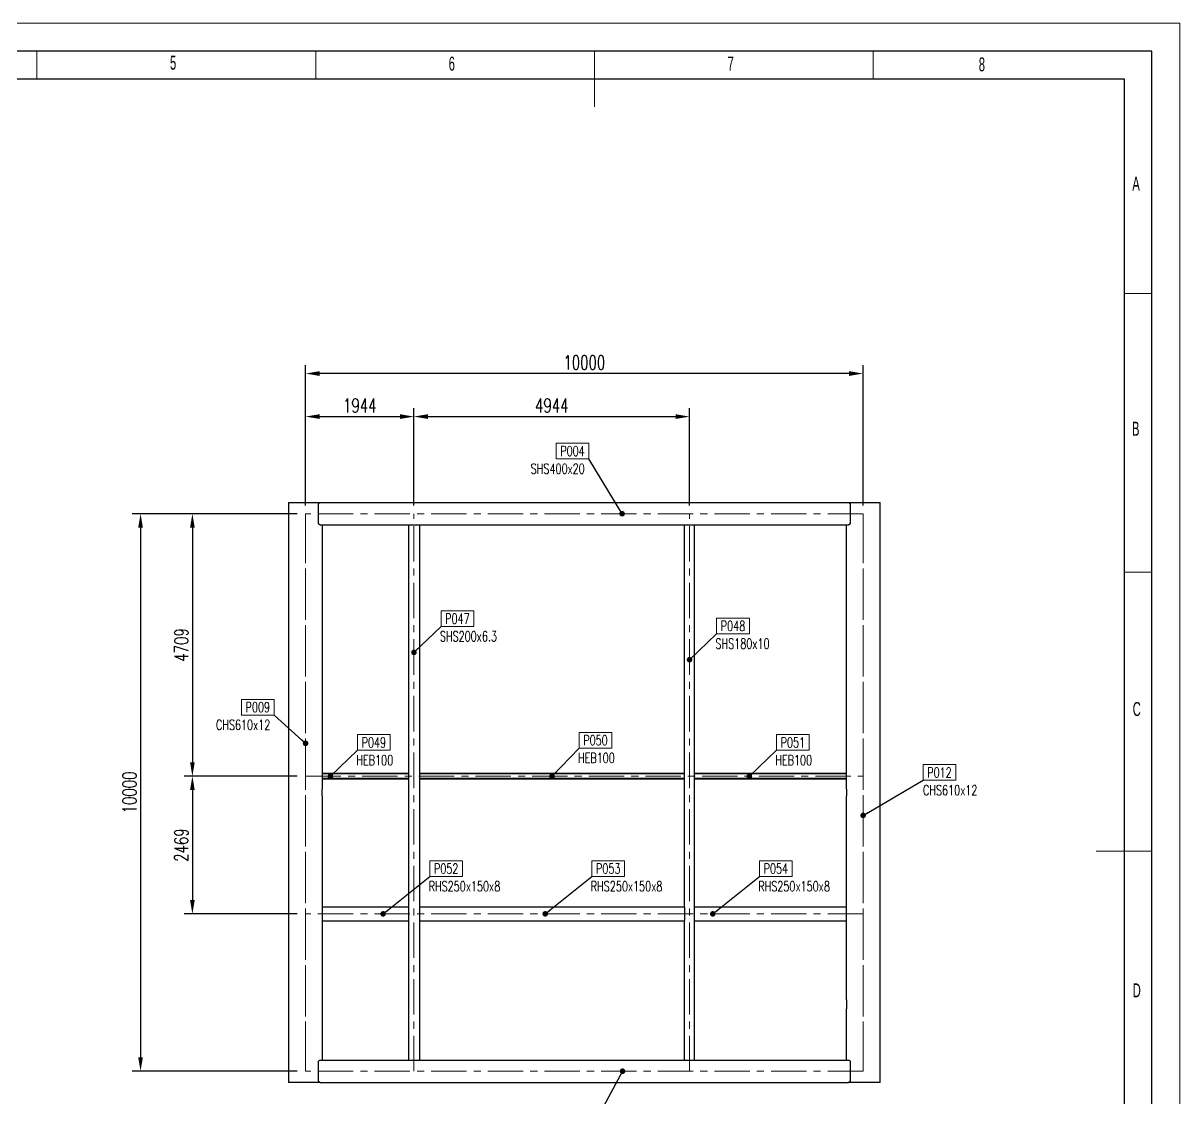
# Model space of a CAD drawing. Header units: millimetres. Extents: x 175738 to 196759, y -70231 to 13866.
# Drawn here: x 186364 to 196738, y -47086 to -37447 of the extents above; entities that cross this region are included whole.
import ezdxf
from ezdxf.enums import TextEntityAlignment as Align

# ---------------------------------------------------------------- set-up
doc = ezdxf.new("R2010")
doc.units = ezdxf.units.MM
doc.header["$PDSIZE"] = -1
doc.linetypes.add('CENTER', pattern=[10.16, 6.35, -1.27, 1.27, -1.27])
doc.linetypes.add('ISO_04W018', pattern=[5.48, 4.3, -0.54, 0.1, -0.54])
doc.layers.get('Defpoints').update_dxf_attribs({"color": 163, "lineweight": 0})
for name, color, linetype, lineweight in [('13-LIN-018-CENT', 1, 'ISO_04W018', 9), ('24-SYM-025-SP', 2, 'Continuous', 15), ('34-TXT-018', 1, 'Continuous', 13)]:
    doc.layers.add(name, color=color, linetype=linetype, lineweight=lineweight)
doc.layers.add('BORDER', color=7, linetype='Continuous')
doc.styles.add('NEW', font='romans.shx', dxfattribs={"width": 0.7})
doc.styles.add('SLDTEXTSTYLE0', font='TXT', dxfattribs={"width": 0.605})
doc.dimstyles.new('1 to 100 AEG', dxfattribs={"dimscale": 100, "dimtxt": 2.5, "dimasz": 2.5, "dimexe": 1.5, "dimexo": 1.5, "dimgap": 0.725, "dimtad": 1, "dimdec": 0, "dimrnd": 1e-09, "dimzin": 12, "dimdsep": 46, "dimtxsty": 'SLDTEXTSTYLE0', "dimcen": 0.09, "dimadec": 0, "dimazin": 3, "dimtfac": 1, "dimtdec": 0, "dimtofl": 0, "dimtmove": 0, "dimatfit": 3, "dimfxl": 1, "dimtfill": 1, "dimfrac": 2, "dimtolj": 1, "dimtzin": 12, "dimarcsym": 0})
doc.dimstyles.new('1 to 60 AEG', dxfattribs={"dimscale": 60, "dimtxt": 2.5, "dimasz": 2.5, "dimexe": 1.5, "dimexo": 1.5, "dimgap": 0.725, "dimtad": 1, "dimdec": 0, "dimrnd": 1e-09, "dimzin": 12, "dimdsep": 46, "dimtxsty": 'NEW', "dimcen": 0.09, "dimadec": 0, "dimazin": 3, "dimtfac": 1, "dimtdec": 0, "dimtofl": 0, "dimtmove": 0, "dimatfit": 3, "dimfxl": 1, "dimfrac": 2, "dimtolj": 1, "dimtzin": 12, "dimarcsym": 0})

# ---------------------------------------------------------------- blocks, each defined once
blk = doc.blocks.new('*D866')
at = {"color": 0, "lineweight": -2, "transparency": 16777216}
for p, q in [((188897, -41772), (188897, -40901)), ((189022, -40976), (189744, -40976)), ((189869, -41772), (189869, -40901))]:
    blk.add_line(p, q, dxfattribs=at)
at = {"color": 0, "transparency": 16777216}
for points in [[(189022, -40955), (189022, -40997), (188897, -40976)], [(189744, -40955), (189744, -40997), (189869, -40976)]]:
    blk.add_solid(points, dxfattribs=at)
at = {"layer": 'Defpoints', "color": 0, "transparency": 16777216}
for p in [(189869, -40976), (188897, -41847), (189869, -41847)]:
    blk.add_point(p, dxfattribs=at)
at = {"color": 0, "lineweight": 13, "transparency": 16777216, "insert": (189383, -40877), "char_height": 125, "attachment_point": 5, "style": 'NEW'}
blk.add_mtext('\\A1;1944', dxfattribs=at)
blk = doc.blocks.new('*D867')
at = {"color": 0, "lineweight": -2, "transparency": 16777216}
for p, q in [((189869, -41772), (189869, -40901)), ((189994, -40976), (192216, -40976)), ((192341, -41772), (192341, -40901))]:
    blk.add_line(p, q, dxfattribs=at)
at = {"color": 0, "transparency": 16777216}
for points in [[(189994, -40955), (189994, -40997), (189869, -40976)], [(192216, -40955), (192216, -40997), (192341, -40976)]]:
    blk.add_solid(points, dxfattribs=at)
at = {"layer": 'Defpoints', "color": 0, "transparency": 16777216}
for p in [(192341, -40976), (189869, -41847), (192341, -41847)]:
    blk.add_point(p, dxfattribs=at)
at = {"color": 0, "lineweight": 13, "transparency": 16777216, "insert": (191105, -40877), "char_height": 125, "attachment_point": 5, "style": 'NEW'}
blk.add_mtext('\\A1;4944', dxfattribs=at)
blk = doc.blocks.new('*D868')
at = {"color": 0, "lineweight": -2, "transparency": 16777216}
for p, q in [((188897, -41772), (188897, -40515)), ((193897, -41772), (193897, -40515)), ((193772, -40590), (189022, -40590))]:
    blk.add_line(p, q, dxfattribs=at)
at = {"color": 0, "transparency": 16777216}
for points in [[(189022, -40569), (189022, -40611), (188897, -40590)], [(193772, -40569), (193772, -40611), (193897, -40590)]]:
    blk.add_solid(points, dxfattribs=at)
at = {"layer": 'Defpoints', "color": 0, "transparency": 16777216}
for p in [(188897, -40590), (188897, -41847), (193897, -41847)]:
    blk.add_point(p, dxfattribs=at)
at = {"color": 0, "lineweight": 13, "transparency": 16777216, "insert": (191397, -40491), "char_height": 125, "attachment_point": 5, "style": 'NEW'}
blk.add_mtext('\\A1;10000', dxfattribs=at)
blk = doc.blocks.new('*D869')
at = {"color": 0, "lineweight": -2, "transparency": 16777216}
for p, q in [((188822, -41847), (187807, -41847)), ((187882, -41972), (187882, -44076)), ((188822, -44201), (187807, -44201))]:
    blk.add_line(p, q, dxfattribs=at)
at = {"color": 0, "transparency": 16777216}
for points in [[(187861, -41972), (187903, -41972), (187882, -41847)], [(187861, -44076), (187903, -44076), (187882, -44201)]]:
    blk.add_solid(points, dxfattribs=at)
at = {"layer": 'Defpoints', "color": 0, "transparency": 16777216}
for p in [(188897, -41847), (187882, -44201), (188897, -44201)]:
    blk.add_point(p, dxfattribs=at)
at = {"color": 0, "lineweight": 13, "transparency": 16777216, "insert": (187783, -43024), "char_height": 125, "attachment_point": 5, "rotation": 90, "style": 'NEW'}
blk.add_mtext('\\A1;4709', dxfattribs=at)
blk = doc.blocks.new('*D870')
at = {"color": 0, "lineweight": -2, "transparency": 16777216}
for p, q in [((188822, -44201), (187807, -44201)), ((187882, -44326), (187882, -45311)), ((188822, -45436), (187807, -45436))]:
    blk.add_line(p, q, dxfattribs=at)
at = {"color": 0, "transparency": 16777216}
for points in [[(187861, -44326), (187903, -44326), (187882, -44201)], [(187861, -45311), (187903, -45311), (187882, -45436)]]:
    blk.add_solid(points, dxfattribs=at)
at = {"layer": 'Defpoints', "color": 0, "transparency": 16777216}
for p in [(188897, -44201), (187882, -45436), (188897, -45436)]:
    blk.add_point(p, dxfattribs=at)
at = {"color": 0, "lineweight": 13, "transparency": 16777216, "insert": (187783, -44819), "char_height": 125, "attachment_point": 5, "rotation": 90, "style": 'NEW'}
blk.add_mtext('\\A1;2469', dxfattribs=at)
blk = doc.blocks.new('*D871')
at = {"color": 0, "lineweight": -2, "transparency": 16777216}
for p, q in [((188822, -41847), (187342, -41847)), ((187417, -41972), (187417, -46722)), ((188822, -46847), (187342, -46847))]:
    blk.add_line(p, q, dxfattribs=at)
at = {"color": 0, "transparency": 16777216}
for points in [[(187396, -41972), (187438, -41972), (187417, -41847)], [(187396, -46722), (187438, -46722), (187417, -46847)]]:
    blk.add_solid(points, dxfattribs=at)
at = {"layer": 'Defpoints', "color": 0, "transparency": 16777216}
for p in [(188897, -41847), (187417, -46847), (188897, -46847)]:
    blk.add_point(p, dxfattribs=at)
at = {"color": 0, "lineweight": 13, "transparency": 16777216, "insert": (187318, -44347), "char_height": 125, "attachment_point": 5, "rotation": 90, "style": 'NEW'}
blk.add_mtext('\\A1;10000', dxfattribs=at)

msp = doc.modelspace()

# ---------------------------------------------------------------- linework, layer by layer
at = {"color": 7, "linetype": 'Continuous', "lineweight": 25}
for p, q in [((188744.63, -41747.12), (188744.63, -46947.12)), ((188744.63, -41747.12), (189026.96, -41747.12)), ((189012.27, -41927.12), (189012.27, -41767.12)), ((189026.96, -41747.12), (193767.3, -41747.12)), ((193767.3, -41747.12), (194049.63, -41747.12)), ((193781.99, -41767.12), (193781.99, -41927.12)), ((194049.63, -46947.12), (194049.63, -41747.12)), ((189026.96, -41947.12), (193767.3, -41947.12)), ((189049.63, -44317.12), (189049.63, -41947.12)), ((189819.03, -41947.12), (189819.03, -44317.12)), ((189919.03, -41947.12), (189919.03, -44317.12)), ((192295.94, -44317.12), (192295.94, -41947.12)), ((192385.94, -44317.12), (192385.94, -41947.12)), ((193744.63, -41947.12), (193744.63, -44317.12)), ((189819.03, -44176.38), (189049.63, -44176.38)), ((189819.03, -44181.38), (189049.63, -44181.38)), ((189819.03, -44176.38), (189753.33, -44176.38)), ((189819.03, -44181.38), (189753.33, -44181.38)), ((192295.94, -44176.38), (189919.03, -44176.38)), ((192295.94, -44181.38), (189919.03, -44181.38)), ((192691.1, -44176.38), (192385.94, -44176.38)), ((192691.1, -44181.38), (192385.94, -44181.38)), ((193744.63, -44176.38), (192691.1, -44176.38)), ((193744.63, -44181.38), (192691.1, -44181.38)), ((189819.03, -44221.38), (189049.63, -44221.38)), ((189819.03, -44226.38), (189049.63, -44226.38)), ((189819.03, -44221.38), (189753.33, -44221.38)), ((189819.03, -44226.38), (189753.33, -44226.38)), ((189819.03, -44226.38), (189819.03, -46196.91)), ((192295.94, -44221.38), (189919.03, -44221.38)), ((192295.94, -44226.38), (189919.03, -44226.38)), ((189919.03, -44226.38), (189919.03, -46196.91)), ((192295.94, -45375.73), (192295.94, -44226.38)), ((192691.1, -44221.38), (192385.94, -44221.38)), ((192691.1, -44226.38), (192385.94, -44226.38)), ((192385.94, -45375.73), (192385.94, -44226.38)), ((193744.63, -44221.38), (192691.1, -44221.38)), ((193744.63, -44226.38), (192691.1, -44226.38)), ((189046.65, -44372.12), (189046.65, -44322.12)), ((189049.63, -46196.91), (189049.63, -44377.12)), ((193744.63, -44377.12), (193744.63, -46196.91)), ((193747.61, -44322.12), (193747.61, -44372.12)), ((189049.63, -45373.54), (189819.03, -45373.54)), ((189753.33, -45373.54), (189819.03, -45373.54)), ((189919.03, -45373.54), (192295.94, -45373.54)), ((192295.94, -45375.73), (192295.94, -45381.54)), ((192295.94, -45381.54), (192295.94, -45490.54)), ((192385.94, -45373.54), (192691.1, -45373.54)), ((192385.94, -45373.54), (193744.63, -45373.54)), ((192385.94, -45381.54), (192385.94, -45375.73)), ((192385.94, -45490.54), (192385.94, -45381.54)), ((189049.63, -45498.54), (189819.03, -45498.54)), ((189753.33, -45498.54), (189819.03, -45498.54)), ((189819.03, -45498.54), (189819.03, -46747.12)), ((189919.03, -45498.54), (192295.94, -45498.54)), ((189919.03, -45498.54), (189919.03, -46747.12)), ((192295.94, -45490.54), (192295.94, -45496.34)), ((192295.94, -46747.12), (192295.94, -45496.34)), ((192385.94, -45496.34), (192385.94, -45490.54)), ((192385.94, -46747.12), (192385.94, -45496.34)), ((192385.94, -45498.54), (192691.1, -45498.54)), ((192385.94, -45498.54), (193744.63, -45498.54)), ((189047.57, -46286.91), (189047.57, -46206.91)), ((193746.69, -46206.91), (193746.69, -46286.91)), ((189049.63, -46747.12), (189049.63, -46296.91)), ((192295.94, -46747.12), (192295.94, -46296.91)), ((192385.94, -46747.12), (192385.94, -46296.91)), ((193744.63, -46296.91), (193744.63, -46747.12)), ((189012.27, -46927.12), (189012.27, -46767.12)), ((189026.96, -46747.12), (193767.3, -46747.12)), ((193781.99, -46767.12), (193781.99, -46927.12)), ((189026.96, -46947.12), (188744.63, -46947.12)), ((189026.96, -46947.12), (193767.3, -46947.12)), ((194049.63, -46947.12), (193767.3, -46947.12))]:
    msp.add_line(p, q, dxfattribs=at)
for points, knots in [([(189012.27, -41767.12), (189012.27, -41765.64), (189012.41, -41764.19), (189012.74, -41762.43), (189012.82, -41762.09), (189012.99, -41761.39), (189013.08, -41761.05), (189013.37, -41760.04), (189013.59, -41759.39), (189014.07, -41758.14), (189014.34, -41757.53), (189014.77, -41756.65), (189014.91, -41756.37), (189015.22, -41755.81), (189015.37, -41755.54), (189016.16, -41754.21), (189016.85, -41753.25), (189017.76, -41752.18), (189017.94, -41751.97), (189018.32, -41751.56), (189018.51, -41751.36), (189019.08, -41750.8), (189019.46, -41750.44), (189020.63, -41749.47), (189021.42, -41748.92), (189022.42, -41748.36), (189022.62, -41748.25), (189023.02, -41748.06), (189023.22, -41747.97), (189023.82, -41747.72), (189024.22, -41747.58), (189025.41, -41747.24), (189026.19, -41747.12), (189026.96, -41747.12)], [0, 0, 0, 0, 0.125, 0.125, 0.15625, 0.15625, 0.1875, 0.1875, 0.25, 0.25, 0.3125, 0.3125, 0.34375, 0.34375, 0.375, 0.375, 0.5, 0.5, 0.53125, 0.53125, 0.5625, 0.5625, 0.625, 0.625, 0.75, 0.75, 0.78125, 0.78125, 0.8125, 0.8125, 0.875, 0.875, 1, 1, 1, 1]), ([(193767.3, -41747.12), (193768.07, -41747.12), (193768.85, -41747.24), (193770.43, -41747.69), (193771.22, -41748.02), (193772.22, -41748.57), (193772.42, -41748.69), (193772.82, -41748.94), (193773.02, -41749.07), (193773.62, -41749.48), (193774.01, -41749.78), (193775.17, -41750.76), (193775.93, -41751.5), (193777.01, -41752.79), (193777.37, -41753.24), (193778.07, -41754.21), (193778.4, -41754.72), (193779.35, -41756.31), (193779.93, -41757.46), (193780.54, -41759.05), (193780.66, -41759.37), (193780.88, -41760.02), (193780.98, -41760.35), (193781.27, -41761.36), (193781.44, -41762.04), (193781.64, -41763.1), (193781.7, -41763.45), (193781.81, -41764.18), (193781.85, -41764.54), (193781.96, -41765.64), (193781.99, -41766.38), (193781.99, -41767.12)], [0, 0, 0, 0, 0.125, 0.125, 0.25, 0.25, 0.28125, 0.28125, 0.3125, 0.3125, 0.375, 0.375, 0.5, 0.5, 0.5625, 0.5625, 0.625, 0.625, 0.75, 0.75, 0.78125, 0.78125, 0.8125, 0.8125, 0.875, 0.875, 0.90625, 0.90625, 0.9375, 0.9375, 1, 1, 1, 1]), ([(189026.96, -41947.12), (189026.19, -41947.12), (189025.41, -41947), (189023.83, -41946.55), (189023.04, -41946.22), (189022.04, -41945.67), (189021.84, -41945.55), (189021.44, -41945.3), (189021.24, -41945.17), (189020.64, -41944.76), (189020.25, -41944.46), (189019.09, -41943.48), (189018.33, -41942.74), (189017.25, -41941.45), (189016.89, -41941), (189016.19, -41940.03), (189015.86, -41939.52), (189014.91, -41937.93), (189014.33, -41936.77), (189013.72, -41935.19), (189013.6, -41934.87), (189013.38, -41934.22), (189013.28, -41933.89), (189012.99, -41932.88), (189012.82, -41932.2), (189012.62, -41931.14), (189012.56, -41930.78), (189012.45, -41930.06), (189012.41, -41929.7), (189012.3, -41928.6), (189012.27, -41927.86), (189012.27, -41927.12)], [0, 0, 0, 0, 0.125, 0.125, 0.25, 0.25, 0.28125, 0.28125, 0.3125, 0.3125, 0.375, 0.375, 0.5, 0.5, 0.5625, 0.5625, 0.625, 0.625, 0.75, 0.75, 0.78125, 0.78125, 0.8125, 0.8125, 0.875, 0.875, 0.90625, 0.90625, 0.9375, 0.9375, 1, 1, 1, 1]), ([(193781.99, -41927.12), (193781.99, -41928.6), (193781.85, -41930.04), (193781.52, -41931.8), (193781.44, -41932.15), (193781.28, -41932.85), (193781.18, -41933.19), (193780.89, -41934.2), (193780.67, -41934.85), (193780.19, -41936.1), (193779.92, -41936.71), (193779.49, -41937.58), (193779.35, -41937.87), (193779.04, -41938.43), (193778.89, -41938.7), (193778.1, -41940.03), (193777.41, -41940.98), (193776.5, -41942.06), (193776.32, -41942.27), (193775.94, -41942.68), (193775.75, -41942.87), (193775.18, -41943.44), (193774.8, -41943.79), (193773.63, -41944.77), (193772.84, -41945.32), (193771.84, -41945.88), (193771.64, -41945.98), (193771.24, -41946.18), (193771.04, -41946.27), (193770.44, -41946.52), (193770.04, -41946.66), (193768.86, -41947), (193768.07, -41947.12), (193767.3, -41947.12)], [0, 0, 0, 0, 0.125, 0.125, 0.15625, 0.15625, 0.1875, 0.1875, 0.25, 0.25, 0.3125, 0.3125, 0.34375, 0.34375, 0.375, 0.375, 0.5, 0.5, 0.53125, 0.53125, 0.5625, 0.5625, 0.625, 0.625, 0.75, 0.75, 0.78125, 0.78125, 0.8125, 0.8125, 0.875, 0.875, 1, 1, 1, 1]), ([(189046.65, -44322.12), (189046.65, -44321.79), (189046.66, -44321.46), (189046.68, -44320.98), (189046.68, -44320.82), (189046.7, -44320.5), (189046.71, -44320.34), (189046.75, -44319.89), (189046.78, -44319.6), (189046.84, -44319.19), (189046.86, -44319.06), (189046.9, -44318.8), (189046.92, -44318.68), (189046.98, -44318.34), (189047.03, -44318.13), (189047.13, -44317.77), (189047.18, -44317.62), (189047.27, -44317.43), (189047.29, -44317.38), (189047.35, -44317.28), (189047.38, -44317.24), (189047.46, -44317.15), (189047.51, -44317.12), (189047.57, -44317.12)], [0, 0, 0, 0, 0.125, 0.125, 0.1875, 0.1875, 0.25, 0.25, 0.375, 0.375, 0.4375, 0.4375, 0.5, 0.5, 0.625, 0.625, 0.75, 0.75, 0.8125, 0.8125, 0.875, 0.875, 1, 1, 1, 1]), ([(189047.57, -44377.12), (189047.51, -44377.12), (189047.46, -44377.09), (189047.38, -44376.99), (189047.35, -44376.95), (189047.29, -44376.86), (189047.27, -44376.8), (189047.18, -44376.62), (189047.13, -44376.47), (189047.03, -44376.11), (189046.98, -44375.9), (189046.9, -44375.44), (189046.86, -44375.19), (189046.8, -44374.78), (189046.78, -44374.64), (189046.75, -44374.35), (189046.74, -44374.2), (189046.7, -44373.75), (189046.68, -44373.43), (189046.66, -44372.78), (189046.65, -44372.45), (189046.65, -44372.12)], [0, 0, 0, 0, 0.125, 0.125, 0.1875, 0.1875, 0.25, 0.25, 0.375, 0.375, 0.5, 0.5, 0.625, 0.625, 0.6875, 0.6875, 0.75, 0.75, 0.875, 0.875, 1, 1, 1, 1]), ([(193746.69, -44317.12), (193746.75, -44317.12), (193746.8, -44317.15), (193746.88, -44317.24), (193746.91, -44317.28), (193746.97, -44317.38), (193746.99, -44317.43), (193747.08, -44317.62), (193747.13, -44317.77), (193747.23, -44318.13), (193747.28, -44318.34), (193747.37, -44318.8), (193747.41, -44319.05), (193747.46, -44319.46), (193747.48, -44319.6), (193747.51, -44319.89), (193747.52, -44320.04), (193747.56, -44320.49), (193747.58, -44320.8), (193747.6, -44321.46), (193747.61, -44321.79), (193747.61, -44322.12)], [0, 0, 0, 0, 0.125, 0.125, 0.1875, 0.1875, 0.25, 0.25, 0.375, 0.375, 0.5, 0.5, 0.625, 0.625, 0.6875, 0.6875, 0.75, 0.75, 0.875, 0.875, 1, 1, 1, 1]), ([(193747.61, -44372.12), (193747.61, -44372.45), (193747.6, -44372.78), (193747.58, -44373.26), (193747.58, -44373.42), (193747.56, -44373.74), (193747.55, -44373.9), (193747.51, -44374.35), (193747.48, -44374.64), (193747.42, -44375.05), (193747.4, -44375.18), (193747.36, -44375.43), (193747.34, -44375.55), (193747.28, -44375.9), (193747.23, -44376.1), (193747.13, -44376.47), (193747.08, -44376.62), (193746.99, -44376.8), (193746.97, -44376.86), (193746.91, -44376.95), (193746.88, -44376.99), (193746.8, -44377.09), (193746.75, -44377.12), (193746.69, -44377.12)], [0, 0, 0, 0, 0.125, 0.125, 0.1875, 0.1875, 0.25, 0.25, 0.375, 0.375, 0.4375, 0.4375, 0.5, 0.5, 0.625, 0.625, 0.75, 0.75, 0.8125, 0.8125, 0.875, 0.875, 1, 1, 1, 1]), ([(189047.57, -46206.91), (189047.57, -46206.25), (189047.58, -46205.6), (189047.61, -46204.63), (189047.62, -46204.31), (189047.65, -46203.68), (189047.67, -46203.37), (189047.71, -46202.77), (189047.73, -46202.47), (189047.77, -46202.04), (189047.78, -46201.9), (189047.81, -46201.62), (189047.82, -46201.48), (189047.9, -46200.79), (189047.96, -46200.29), (189048.06, -46199.6), (189048.09, -46199.38), (189048.17, -46198.96), (189048.2, -46198.77), (189048.31, -46198.23), (189048.39, -46197.92), (189048.5, -46197.54), (189048.54, -46197.43), (189048.61, -46197.24), (189048.65, -46197.16), (189048.76, -46196.97), (189048.83, -46196.91), (189048.89, -46196.91)], [0, 0, 0, 0, 0.125, 0.125, 0.1875, 0.1875, 0.25, 0.25, 0.3125, 0.3125, 0.34375, 0.34375, 0.375, 0.375, 0.5, 0.5, 0.5625, 0.5625, 0.625, 0.625, 0.75, 0.75, 0.8125, 0.8125, 0.875, 0.875, 1, 1, 1, 1]), ([(193745.37, -46196.91), (193745.4, -46196.91), (193745.44, -46196.93), (193745.5, -46196.99), (193745.54, -46197.04), (193745.65, -46197.23), (193745.72, -46197.42), (193745.83, -46197.79), (193745.87, -46197.93), (193745.95, -46198.24), (193745.98, -46198.41), (193746.09, -46198.95), (193746.17, -46199.36), (193746.27, -46200.06), (193746.3, -46200.3), (193746.36, -46200.81), (193746.39, -46201.07), (193746.45, -46201.61), (193746.48, -46201.89), (193746.53, -46202.47), (193746.55, -46202.77), (193746.61, -46203.68), (193746.64, -46204.3), (193746.67, -46205.27), (193746.68, -46205.59), (193746.69, -46206.25), (193746.69, -46206.58), (193746.69, -46206.91)], [0, 0, 0, 0, 0.0625, 0.0625, 0.125, 0.125, 0.25, 0.25, 0.3125, 0.3125, 0.375, 0.375, 0.5, 0.5, 0.5625, 0.5625, 0.625, 0.625, 0.6875, 0.6875, 0.75, 0.75, 0.875, 0.875, 0.9375, 0.9375, 1, 1, 1, 1]), ([(189048.89, -46296.91), (189048.86, -46296.91), (189048.83, -46296.89), (189048.76, -46296.83), (189048.72, -46296.78), (189048.61, -46296.59), (189048.54, -46296.4), (189048.43, -46296.03), (189048.39, -46295.89), (189048.31, -46295.58), (189048.28, -46295.41), (189048.17, -46294.87), (189048.09, -46294.46), (189047.99, -46293.76), (189047.96, -46293.52), (189047.9, -46293.01), (189047.87, -46292.75), (189047.81, -46292.21), (189047.78, -46291.93), (189047.74, -46291.35), (189047.71, -46291.05), (189047.65, -46290.14), (189047.62, -46289.52), (189047.59, -46288.55), (189047.58, -46288.23), (189047.57, -46287.57), (189047.57, -46287.24), (189047.57, -46286.91)], [0, 0, 0, 0, 0.0625, 0.0625, 0.125, 0.125, 0.25, 0.25, 0.3125, 0.3125, 0.375, 0.375, 0.5, 0.5, 0.5625, 0.5625, 0.625, 0.625, 0.6875, 0.6875, 0.75, 0.75, 0.875, 0.875, 0.9375, 0.9375, 1, 1, 1, 1]), ([(193746.69, -46286.91), (193746.69, -46287.57), (193746.68, -46288.22), (193746.65, -46289.19), (193746.64, -46289.51), (193746.61, -46290.14), (193746.59, -46290.45), (193746.55, -46291.05), (193746.53, -46291.34), (193746.49, -46291.78), (193746.48, -46291.92), (193746.45, -46292.2), (193746.44, -46292.34), (193746.36, -46293.03), (193746.3, -46293.53), (193746.2, -46294.22), (193746.17, -46294.44), (193746.09, -46294.86), (193746.06, -46295.05), (193745.95, -46295.59), (193745.87, -46295.9), (193745.76, -46296.28), (193745.72, -46296.39), (193745.65, -46296.58), (193745.61, -46296.65), (193745.5, -46296.84), (193745.43, -46296.91), (193745.37, -46296.91)], [0, 0, 0, 0, 0.125, 0.125, 0.1875, 0.1875, 0.25, 0.25, 0.3125, 0.3125, 0.34375, 0.34375, 0.375, 0.375, 0.5, 0.5, 0.5625, 0.5625, 0.625, 0.625, 0.75, 0.75, 0.8125, 0.8125, 0.875, 0.875, 1, 1, 1, 1]), ([(189012.27, -46767.12), (189012.27, -46765.64), (189012.41, -46764.19), (189012.74, -46762.43), (189012.82, -46762.09), (189012.99, -46761.39), (189013.08, -46761.05), (189013.37, -46760.04), (189013.59, -46759.39), (189014.07, -46758.14), (189014.34, -46757.53), (189014.77, -46756.65), (189014.91, -46756.37), (189015.22, -46755.81), (189015.37, -46755.54), (189016.16, -46754.21), (189016.85, -46753.25), (189017.76, -46752.18), (189017.94, -46751.97), (189018.32, -46751.56), (189018.51, -46751.36), (189019.08, -46750.8), (189019.46, -46750.44), (189020.63, -46749.47), (189021.42, -46748.92), (189022.42, -46748.36), (189022.62, -46748.25), (189023.02, -46748.06), (189023.22, -46747.97), (189023.82, -46747.72), (189024.22, -46747.58), (189025.41, -46747.24), (189026.19, -46747.12), (189026.96, -46747.12)], [0, 0, 0, 0, 0.125, 0.125, 0.15625, 0.15625, 0.1875, 0.1875, 0.25, 0.25, 0.3125, 0.3125, 0.34375, 0.34375, 0.375, 0.375, 0.5, 0.5, 0.53125, 0.53125, 0.5625, 0.5625, 0.625, 0.625, 0.75, 0.75, 0.78125, 0.78125, 0.8125, 0.8125, 0.875, 0.875, 1, 1, 1, 1]), ([(193767.3, -46747.12), (193768.07, -46747.12), (193768.85, -46747.24), (193770.43, -46747.69), (193771.22, -46748.02), (193772.22, -46748.57), (193772.42, -46748.69), (193772.82, -46748.94), (193773.02, -46749.07), (193773.62, -46749.48), (193774.01, -46749.78), (193775.17, -46750.76), (193775.93, -46751.5), (193777.01, -46752.79), (193777.37, -46753.24), (193778.07, -46754.21), (193778.4, -46754.72), (193779.35, -46756.31), (193779.93, -46757.46), (193780.54, -46759.05), (193780.66, -46759.37), (193780.88, -46760.02), (193780.98, -46760.35), (193781.27, -46761.36), (193781.44, -46762.04), (193781.64, -46763.1), (193781.7, -46763.45), (193781.81, -46764.18), (193781.85, -46764.54), (193781.96, -46765.64), (193781.99, -46766.38), (193781.99, -46767.12)], [0, 0, 0, 0, 0.125, 0.125, 0.25, 0.25, 0.28125, 0.28125, 0.3125, 0.3125, 0.375, 0.375, 0.5, 0.5, 0.5625, 0.5625, 0.625, 0.625, 0.75, 0.75, 0.78125, 0.78125, 0.8125, 0.8125, 0.875, 0.875, 0.90625, 0.90625, 0.9375, 0.9375, 1, 1, 1, 1]), ([(189026.96, -46947.12), (189026.19, -46947.12), (189025.41, -46947), (189023.83, -46946.55), (189023.04, -46946.22), (189022.04, -46945.67), (189021.84, -46945.55), (189021.44, -46945.3), (189021.24, -46945.17), (189020.64, -46944.76), (189020.25, -46944.46), (189019.09, -46943.48), (189018.33, -46942.74), (189017.25, -46941.45), (189016.89, -46941), (189016.19, -46940.03), (189015.86, -46939.52), (189014.91, -46937.93), (189014.33, -46936.77), (189013.72, -46935.19), (189013.6, -46934.87), (189013.38, -46934.22), (189013.28, -46933.89), (189012.99, -46932.88), (189012.82, -46932.2), (189012.62, -46931.14), (189012.56, -46930.78), (189012.45, -46930.06), (189012.41, -46929.7), (189012.3, -46928.6), (189012.27, -46927.86), (189012.27, -46927.12)], [0, 0, 0, 0, 0.125, 0.125, 0.25, 0.25, 0.28125, 0.28125, 0.3125, 0.3125, 0.375, 0.375, 0.5, 0.5, 0.5625, 0.5625, 0.625, 0.625, 0.75, 0.75, 0.78125, 0.78125, 0.8125, 0.8125, 0.875, 0.875, 0.90625, 0.90625, 0.9375, 0.9375, 1, 1, 1, 1]), ([(193781.99, -46927.12), (193781.99, -46928.6), (193781.85, -46930.04), (193781.52, -46931.8), (193781.44, -46932.15), (193781.28, -46932.85), (193781.18, -46933.19), (193780.89, -46934.2), (193780.67, -46934.85), (193780.19, -46936.1), (193779.92, -46936.71), (193779.49, -46937.58), (193779.35, -46937.87), (193779.04, -46938.43), (193778.89, -46938.7), (193778.1, -46940.03), (193777.41, -46940.98), (193776.5, -46942.06), (193776.32, -46942.27), (193775.94, -46942.68), (193775.75, -46942.87), (193775.18, -46943.44), (193774.8, -46943.79), (193773.63, -46944.77), (193772.84, -46945.32), (193771.84, -46945.88), (193771.64, -46945.98), (193771.24, -46946.18), (193771.04, -46946.27), (193770.44, -46946.52), (193770.04, -46946.66), (193768.86, -46947), (193768.07, -46947.12), (193767.3, -46947.12)], [0, 0, 0, 0, 0.125, 0.125, 0.15625, 0.15625, 0.1875, 0.1875, 0.25, 0.25, 0.3125, 0.3125, 0.34375, 0.34375, 0.375, 0.375, 0.5, 0.5, 0.53125, 0.53125, 0.5625, 0.5625, 0.625, 0.625, 0.75, 0.75, 0.78125, 0.78125, 0.8125, 0.8125, 0.875, 0.875, 1, 1, 1, 1])]:
    msp.add_open_spline(points, degree=3, knots=knots, dxfattribs=at)
at = {"layer": '13-LIN-018-CENT', "linetype": 'CENTER', "lineweight": 13, "ltscale": 50}
for p, q in [((188897.13, -46847.12), (188897.13, -41847.12)), ((188897.13, -46847.12), (188897.13, -41847.12)), ((193897.13, -41847.12), (188897.13, -41847.12)), ((193897.13, -41847.12), (188897.13, -41847.12)), ((188897.13, -41847.12), (188897.13, -46847.12)), ((188897.13, -41847.12), (188897.13, -46847.12)), ((193897.13, -41847.12), (188897.13, -41847.12)), ((188897.13, -46847.12), (188897.13, -41847.12)), ((193897.13, -41847.12), (188897.13, -41847.12)), ((189869.03, -46847.12), (189869.03, -41847.12)), ((189869.03, -46847.12), (189869.03, -41847.12)), ((192340.94, -46847.12), (192340.94, -41847.12)), ((192340.94, -46847.12), (192340.94, -41847.12)), ((193897.13, -46847.12), (193897.13, -41847.12)), ((193897.13, -46847.12), (193897.13, -41847.12)), ((193897.13, -41847.12), (193897.13, -46847.12)), ((193897.13, -46847.12), (193897.13, -41847.12)), ((188897.13, -44201.38), (193897.13, -44201.38)), ((193897.13, -45436.04), (188897.13, -45436.04)), ((193897.13, -46847.12), (188897.13, -46847.12))]:
    msp.add_line(p, q, dxfattribs=at)
at = {"layer": '24-SYM-025-SP', "flags": 128}
for points in [[(191144.48, -41355.29), (191437.86, -41355.29), (191437.86, -41214.89), (191144.48, -41214.89), (191144.48, -41355.29)], [(190111.93, -42858.35), (190405.31, -42858.35), (190405.31, -42717.95), (190111.93, -42717.95), (190111.93, -42858.35)], [(192583.53, -42923.93), (192876.92, -42923.93), (192876.92, -42783.53), (192583.53, -42783.53), (192583.53, -42923.93)], [(188321.47, -43652.44), (188614.86, -43652.44), (188614.86, -43512.04), (188321.47, -43512.04), (188321.47, -43652.44)], [(189362.96, -43969.03), (189656.34, -43969.03), (189656.34, -43828.63), (189362.96, -43828.63), (189362.96, -43969.03)], [(191350.38, -43949.03), (191643.76, -43949.03), (191643.76, -43808.63), (191350.38, -43808.63), (191350.38, -43949.03)], [(193120.15, -43969.03), (193413.54, -43969.03), (193413.54, -43828.63), (193120.15, -43828.63), (193120.15, -43969.03)], [(194435, -44238.07), (194728.39, -44238.07), (194728.39, -44097.67), (194435, -44097.67), (194435, -44238.07)], [(190011.31, -45099.89), (190304.69, -45099.89), (190304.69, -44959.49), (190011.31, -44959.49), (190011.31, -45099.89)], [(191465.16, -45099.89), (191758.55, -45099.89), (191758.55, -44959.49), (191465.16, -44959.49), (191465.16, -45099.89)], [(192967.75, -45099.89), (193261.14, -45099.89), (193261.14, -44959.49), (192967.75, -44959.49), (192967.75, -45099.89)]]:
    msp.add_lwpolyline(points, close=True, dxfattribs=at)
at = {"layer": 'BORDER'}
for p, q in [((196487.83, -37697.2), (176487.83, -37697.2)), ((196487.83, -52047.2), (196487.83, -37697.2))]:
    msp.add_line(p, q, dxfattribs=at)
at = {"layer": 'BORDER', "lineweight": 18}
for p, q in [((186487.83, -37947.2), (186487.83, -37697.2)), ((188987.83, -37947.2), (188987.83, -37697.2)), ((191487.83, -38197.2), (191487.83, -37697.2)), ((193987.83, -37947.2), (193987.83, -37697.2))]:
    msp.add_line(p, q, dxfattribs=at)
at = {"layer": 'BORDER', "lineweight": 25}
for p, q in [((176737.83, -37947.2), (196237.83, -37947.2)), ((196237.83, -37947.2), (196237.83, -51797.2))]:
    msp.add_line(p, q, dxfattribs=at)
at = {"layer": 'BORDER', "color": 7, "linetype": 'Continuous', "lineweight": 18}
for p, q in [((196237.83, -39872.2), (196487.83, -39872.2)), ((196237.83, -42372.2), (196487.83, -42372.2)), ((195987.83, -44872.2), (196487.83, -44872.2))]:
    msp.add_line(p, q, dxfattribs=at)
at = {"layer": 'Defpoints', "linetype": 'Continuous'}
for p in [(175737.83, -37447.2), (196737.83, -52297.2)]:
    msp.add_line(p, (196737.83, -37447.2), dxfattribs=at)

# ---------------------------------------------------------------- texts
at = {"layer": '24-SYM-025-SP', "style": 'NEW', "width": 0.7}
for s, p in [('P004', (191291.17, -41285.09)), ('P047', (190258.62, -42788.15)), ('P048', (192730.23, -42853.73)), ('P009', (188468.17, -43582.24)), ('P049', (189509.65, -43898.83)), ('P050', (191497.07, -43878.83)), ('P051', (193266.84, -43898.83)), ('P012', (194581.7, -44167.87)), ('P052', (190158, -45029.69)), ('P053', (191611.85, -45029.69)), ('P054', (193114.45, -45029.69))]:
    msp.add_text(s, height=90.339, dxfattribs=at).set_placement(p, align=Align.MIDDLE_CENTER)
at = {"layer": '34-TXT-018', "style": 'NEW', "width": 0.7}
for s, height, p in [('SHS400x20', 90.339, (190916.07, -41488.88)), ('SHS200x6.3', 90.339, (190101.31, -42991.94)), ('SHS180x10', 90.339, (192572.92, -43057.53)), ('CHS610x12', 90.339, (188093.07, -43786.03)), ('HEB100', 90.339, (189352.34, -44102.62)), ('HEB100', 90.339, (191339.77, -44082.62)), ('HEB100', 90.339, (193109.54, -44102.62)), ('CHS610x12', 90.339, (194434.5, -44371.66)), ('RHS250x150x8', 90.3386, (190000.69, -45233.49)), ('RHS250x150x8', 90.3386, (191454.55, -45233.49)), ('RHS250x150x8', 90.3386, (192957.14, -45233.49))]:
    msp.add_text(s, height=height, dxfattribs=at).set_placement(p)
at = {"layer": 'BORDER', "char_height": 125, "attachment_point": 1, "style": 'SLDTEXTSTYLE0'}
for s, insert in [('5', (187681.09, -37739.67)), ('6', (190180.48, -37748.01)), ('7', (192681.73, -37747.09)), ('8', (194934.32, -37754.3)), ('A', (196311.26, -38824.36)), ('B', (196308.23, -41022.26)), ('C', (196315.17, -43536.17)), ('D', (196314.37, -46059.6))]:
    msp.add_mtext(s, dxfattribs=dict(at, insert=insert))

# ---------------------------------------------------------------- dimensions: what is measured, and where the dimension line sits
at = {"lineweight": 13}
for base, p1, p2, picture, middle in [((188897.13, -40589.83), (193897.13, -41847.12), (188897.13, -41847.12), '*D868', (191397.13, -40491.08)), ((189869.03, -40976.01), (188897.13, -41847.12), (189869.03, -41847.12), '*D866', (189383.08, -40877.26)), ((192340.94, -40976.01), (189869.03, -41847.12), (192340.94, -41847.12), '*D867', (191104.99, -40877.26))]:
    dim = msp.add_linear_dim(base=base, p1=p1, p2=p2, dimstyle='1 to 60 AEG', override={"dimscale": 50, "dimlfac": 2, "dimtofl": 1}, dxfattribs=at)
    dim.commit()
    dim.dimension.update_dxf_attribs({"geometry": picture, "text_midpoint": middle})
for base, p1, p2, picture, middle in [((187417.23, -46847.12), (188897.13, -41847.12), (188897.13, -46847.12), '*D871', (187318.48, -44347.12)), ((187881.89, -44201.38), (188897.13, -41847.12), (188897.13, -44201.38), '*D869', (187783.14, -43024.25)), ((187881.89, -45436.04), (188897.13, -44201.38), (188897.13, -45436.04), '*D870', (187783.14, -44818.71))]:
    dim = msp.add_linear_dim(base=base, p1=p1, p2=p2, angle=90, dimstyle='1 to 60 AEG', override={"dimscale": 50, "dimlfac": 2, "dimtofl": 1}, dxfattribs=at)
    dim.commit()
    dim.dimension.update_dxf_attribs({"geometry": picture, "text_midpoint": middle})

# ---------------------------------------------------------------- leaders
at = {"layer": '24-SYM-025-SP'}
for points in [[(191735.93, -41847.12), (191437.86, -41355.29)], [(189869.03, -43090.7), (190111.93, -42858.35)], [(192340.64, -43156.28), (192583.53, -42923.93)], [(188897.13, -43906.79), (188614.86, -43652.44)], [(189120.06, -44201.38), (189362.96, -43969.03)], [(191107.49, -44201.38), (191350.38, -43949.03)], [(192877.26, -44201.38), (193120.15, -43969.03)], [(193897.13, -44553.21), (194435, -44238.07)], [(189592.42, -45436.04), (190011.31, -45099.89)], [(191046.28, -45436.04), (191465.16, -45099.89)], [(192548.87, -45436.04), (192967.75, -45099.89)], [(191739.87, -46847.12), (191457.6, -47365.56)]]:
    msp.add_leader(points, dimstyle='1 to 100 AEG', override={"dimscale": 50, "dimasz": 1, "dimldrblk": 'Dot'}, dxfattribs=at)

doc.saveas('drawing.dxf')
